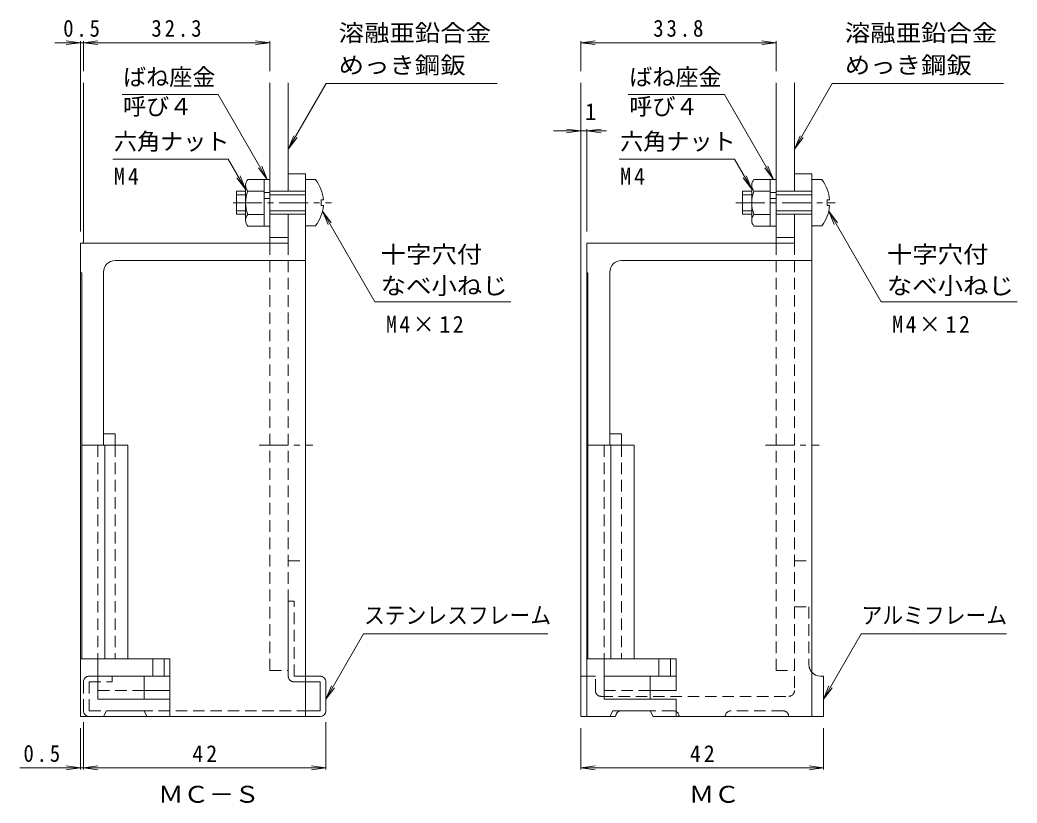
# Model space of a CAD drawing. Units: millimetres on the paper. Extents: x -175 to 185, y -135 to 137.
# Drawn here: x 11.8 to 184.5, y 0.6 to 136.2 of the extents above; entities that cross this region are included whole.
import ezdxf
from ezdxf.enums import TextEntityAlignment as Align

# ---------------------------------------------------------------- set-up
doc = ezdxf.new("R2010")
doc.units = ezdxf.units.MM
doc.linetypes.add('CHAIN1', pattern=[8, 5, -1, 1, -1])
doc.linetypes.add('DASHED2', pattern=[3, 2, -1])
for name, color, linetype, lineweight in [('0-1_躯体', 2, 'Continuous', 9), ('0-2_仕上', 4, 'Continuous', 9), ('0-4_その他', 7, 'Continuous', 9), ('0-5_寸法', 7, 'Continuous', 9), ('0-7', 3, 'DASHED2', 9), ('0-8', 7, 'DASHED2', 9), ('0-A', 2, 'Continuous', 9), ('0-F', 2, 'Continuous', 9)]:
    doc.layers.add(name, color=color, linetype=linetype, lineweight=lineweight)
doc.styles.add('ＭＳ ゴシック', font='')
doc.styles.get('ＭＳ ゴシック').set_extended_font_data('MS Gothic')

msp = doc.modelspace()

# ---------------------------------------------------------------- linework, layer by layer
at = {"layer": '0-1_躯体'}
for p, q in [((22.253, 25.577), (22.253, 15.577)), ((22.253, 25.577), (36.753, 25.577)), ((25.253, 18.577), (25.253, 25.577)), ((34.753, 25.577), (34.753, 22.577)), ((36.753, 22.577), (36.753, 25.577)), ((109.959, 25.577), (109.959, 15.577)), ((109.959, 25.577), (124.459, 25.577)), ((112.959, 18.577), (112.959, 25.577)), ((122.459, 25.577), (122.459, 22.577)), ((124.459, 22.577), (124.459, 25.577)), ((25.253, 22.577), (36.753, 22.577)), ((33.253, 18.577), (33.253, 22.577)), ((112.959, 22.577), (124.459, 22.577)), ((120.959, 18.577), (120.959, 22.577)), ((25.253, 18.577), (37.753, 18.577)), ((37.753, 15.577), (37.753, 18.577)), ((112.959, 18.577), (125.459, 18.577)), ((125.459, 15.577), (125.459, 18.577)), ((26.253, 15.577), (22.253, 15.577)), ((113.959, 15.577), (109.959, 15.577))]:
    msp.add_line(p, q, dxfattribs=at)
for points in [[(26.253, 15.577), (26.753, 16.577), (33.253, 16.577), (33.753, 15.577), (37.753, 15.577)], [(113.959, 15.577), (114.459, 16.577), (120.959, 16.577), (121.459, 15.577), (125.459, 15.577)]]:
    msp.add_lwpolyline(points, dxfattribs=at)
at = {"layer": '0-2_仕上'}
for p, q in [((58.253, 109.577), (61.253, 109.577)), ((58.253, 106.577), (58.253, 109.577)), ((61.253, 15.577), (61.253, 109.577)), ((145.959, 109.577), (148.959, 109.577)), ((145.959, 106.577), (145.959, 109.577)), ((148.959, 15.577), (148.959, 109.577)), ((58.253, 97.577), (58.253, 102.577)), ((145.959, 97.577), (145.959, 102.577)), ((22.253, 92.577), (22.253, 97.577)), ((22.253, 97.577), (58.253, 97.577)), ((109.959, 92.577), (109.959, 97.577)), ((109.959, 97.577), (145.959, 97.577)), ((28.253, 94.577), (61.253, 94.577)), ((115.959, 94.577), (148.959, 94.577)), ((22.253, 25.577), (22.253, 92.577)), ((22.453, 92.377), (22.453, 62.577)), ((26.253, 92.577), (26.253, 62.577)), ((109.959, 25.577), (109.959, 92.577)), ((110.159, 92.377), (110.159, 62.577)), ((113.959, 92.577), (113.959, 62.577)), ((26.253, 64.577), (28.253, 64.577)), ((28.253, 62.577), (28.253, 64.577)), ((113.959, 64.577), (115.959, 64.577)), ((115.959, 62.577), (115.959, 64.577)), ((22.453, 62.577), (26.253, 62.577)), ((110.159, 62.577), (113.959, 62.577)), ((22.253, 25.577), (37.753, 25.577)), ((34.753, 22.577), (34.753, 25.577)), ((122.459, 22.577), (122.459, 25.577)), ((25.253, 22.577), (37.753, 22.577)), ((112.959, 22.577), (125.459, 22.577)), ((33.253, 20.077), (37.753, 20.077)), ((120.959, 20.077), (125.459, 20.077)), ((125.459, 15.577), (148.959, 15.577))]:
    msp.add_line(p, q, dxfattribs=at)
at = {"layer": '0-2_仕上', "linetype": 'CHAIN1'}
for p, q in [((48.675, 104.577), (65.735, 104.577)), ((135.813, 104.577), (152.978, 104.577)), ((53.224, 62.577), (62.512, 62.577)), ((140.931, 62.577), (150.218, 62.577))]:
    msp.add_line(p, q, dxfattribs=at)
at = {"layer": '0-2_仕上', "linetype": 'DASHED2'}
for p, q in [((58.253, 42.577), (61.253, 42.577)), ((145.959, 42.577), (148.959, 42.577)), ((25.253, 20.077), (33.253, 20.077)), ((112.959, 20.077), (120.959, 20.077))]:
    msp.add_line(p, q, dxfattribs=at)
at = {"layer": '0-2_仕上'}
for points in [[(37.753, 25.577), (37.753, 15.577), (61.253, 15.577)], [(109.959, 25.577), (125.459, 25.577), (125.459, 20.077)]]:
    msp.add_lwpolyline(points, dxfattribs=at)
for centre, radius, start, end in [((28.253, 92.577), 2, 90, 180), ((115.959, 92.577), 2, 90, 180), ((22.253, 92.377), 0.2, 0, 90), ((109.959, 92.377), 0.2, 0, 90)]:
    msp.add_arc(centre, radius, start, end, dxfattribs=at)
at = {"layer": '0-4_その他'}
for p, q in [((22.253, 132.294), (17.805, 132.294)), ((22.253, 132.294), (19.774, 132.62)), ((22.253, 132.294), (19.774, 131.967)), ((22.253, 132.594), (22.253, 99.577)), ((22.253, 132.294), (22.753, 132.294)), ((22.753, 132.294), (25.232, 132.62)), ((22.753, 132.594), (22.753, 127.346)), ((22.753, 132.294), (25.232, 131.967)), ((22.753, 132.294), (55.053, 132.294)), ((55.053, 132.294), (52.574, 132.62)), ((55.053, 132.294), (52.574, 131.967)), ((55.053, 132.594), (55.053, 127.346)), ((108.959, 132.294), (111.438, 132.62)), ((108.959, 132.594), (108.959, 127.346)), ((108.959, 132.294), (111.438, 131.967)), ((108.959, 132.294), (142.759, 132.294)), ((142.759, 132.294), (140.28, 132.62)), ((142.759, 132.294), (140.28, 131.967)), ((142.759, 132.594), (142.759, 127.346)), ((58.253, 113.878), (64.803, 125.223)), ((64.803, 125.223), (94.446, 125.223)), ((145.959, 113.878), (152.509, 125.223)), ((152.509, 125.223), (182.152, 125.223)), ((58.253, 113.878), (59.21, 116.188)), ((58.253, 113.878), (59.775, 115.862)), ((108.959, 117.007), (104.175, 117.007)), ((108.959, 117.007), (106.48, 117.333)), ((108.959, 117.007), (106.48, 116.68)), ((108.959, 117.007), (109.959, 117.007)), ((109.959, 117.007), (112.438, 117.333)), ((109.959, 117.307), (109.959, 99.577)), ((109.959, 117.007), (112.438, 116.68)), ((109.959, 117.007), (113.41, 117.007)), ((145.959, 113.878), (146.916, 116.188)), ((145.959, 113.878), (147.481, 115.862)), ((50.853, 106.939), (47.861, 112.122)), ((54.612, 108.627), (53.09, 110.611)), ((54.612, 108.627), (53.655, 110.937)), ((138.559, 106.939), (135.567, 112.122)), ((142.318, 108.627), (140.796, 110.611)), ((142.318, 108.627), (141.361, 110.937)), ((50.853, 106.939), (49.331, 108.923)), ((50.853, 106.939), (49.896, 109.249)), ((138.559, 106.939), (137.037, 108.923)), ((138.559, 106.939), (137.602, 109.249)), ((64.183, 103.101), (65.14, 100.792)), ((151.889, 103.101), (153.411, 101.118)), ((73.242, 87.41), (96.815, 87.41)), ((160.948, 87.41), (184.521, 87.41)), ((64.753, 18.581), (71.303, 29.925)), ((71.303, 29.925), (103.209, 29.925)), ((150.959, 18.581), (157.509, 29.925)), ((157.509, 29.925), (182.674, 29.925)), ((64.753, 18.581), (65.71, 20.89)), ((150.959, 18.581), (151.916, 20.89)), ((64.753, 18.581), (66.275, 20.564)), ((150.959, 18.581), (152.481, 20.564)), ((22.753, 6.388), (22.753, 14.577)), ((64.753, 6.388), (64.753, 14.577)), ((22.253, 6.388), (22.253, 13.577)), ((108.959, 6.388), (108.959, 13.577)), ((150.959, 6.388), (150.959, 13.578)), ((22.753, 6.688), (25.232, 7.014)), ((64.753, 6.688), (62.274, 7.014)), ((108.959, 6.688), (111.438, 7.014)), ((150.959, 6.688), (148.48, 7.014)), ((22.253, 6.688), (11.756, 6.688)), ((22.253, 6.688), (19.774, 6.361)), ((22.753, 6.688), (64.753, 6.688)), ((22.753, 6.688), (25.232, 6.361)), ((64.753, 6.688), (62.274, 6.361)), ((108.959, 6.688), (150.959, 6.688)), ((108.959, 6.688), (111.438, 6.361)), ((150.959, 6.688), (148.48, 6.361))]:
    msp.add_line(p, q, dxfattribs=at)
at = {"layer": '0-4_その他', "color": 6}
for p, q in [((22.453, 62.577), (22.453, 25.577)), ((30.453, 62.577), (26.253, 62.577)), ((26.453, 25.577), (26.453, 62.577)), ((30.453, 62.577), (30.453, 25.577)), ((110.159, 62.577), (110.159, 25.577)), ((118.159, 62.577), (113.959, 62.577)), ((114.159, 25.577), (114.159, 62.577)), ((118.159, 62.577), (118.159, 25.577))]:
    msp.add_line(p, q, dxfattribs=at)
at = {"layer": '0-4_その他', "color": 6, "linetype": 'DASHED2'}
for p, q in [((25.253, 62.577), (25.253, 25.577)), ((28.253, 62.577), (28.253, 25.577)), ((112.959, 62.577), (112.959, 25.577)), ((115.959, 62.577), (115.959, 25.577))]:
    msp.add_line(p, q, dxfattribs=at)
at = {"layer": '0-4_その他'}
for points in [[(73.242, 87.41), (64.183, 103.101), (65.705, 101.118)], [(160.948, 87.41), (151.889, 103.101), (152.846, 100.792)], [(22.753, 6.688), (22.253, 6.688), (19.774, 7.014)]]:
    msp.add_lwpolyline(points, dxfattribs=at)
at = {"layer": '0-5_寸法'}
for p, q in [((46.116, 123.343), (29.451, 123.343)), ((54.612, 108.627), (46.116, 123.343)), ((133.822, 123.343), (117.157, 123.343)), ((142.318, 108.627), (133.822, 123.343)), ((47.861, 112.122), (27.859, 112.122)), ((135.567, 112.122), (115.566, 112.122))]:
    msp.add_line(p, q, dxfattribs=at)
at = {"layer": '0-7', "linetype": 'Continuous'}
for p, q in [((22.753, 97.577), (22.753, 125.346)), ((108.959, 15.577), (108.959, 125.346)), ((63.753, 22.577), (61.253, 22.577)), ((108.959, 22.577), (110.296, 22.577)), ((150.459, 22.577), (150.959, 22.577)), ((150.959, 15.577), (150.959, 22.577)), ((61.253, 21.577), (63.753, 21.577)), ((63.753, 16.577), (63.753, 21.577)), ((64.753, 16.577), (64.753, 21.577)), ((63.753, 15.577), (22.753, 15.577)), ((61.253, 16.577), (63.753, 16.577)), ((114.959, 15.577), (108.959, 15.577)), ((133.959, 15.577), (125.959, 15.577)), ((150.959, 15.578), (144.959, 15.578))]:
    msp.add_line(p, q, dxfattribs=at)
at = {"layer": '0-7'}
for p, q in [((58.253, 35.577), (59.253, 35.577)), ((58.253, 22.577), (58.253, 35.577)), ((59.253, 22.577), (59.253, 35.577)), ((145.959, 34.578), (145.959, 20.077)), ((145.959, 34.578), (148.459, 34.578)), ((148.459, 34.578), (148.459, 24.577)), ((23.753, 22.577), (27.753, 22.577)), ((27.753, 22.577), (27.753, 21.577)), ((61.253, 22.577), (59.253, 22.577)), ((110.296, 22.577), (111.459, 22.577)), ((111.459, 20.077), (111.459, 22.577)), ((22.753, 21.577), (22.753, 16.577)), ((23.753, 21.577), (27.753, 21.577)), ((23.753, 21.577), (23.753, 16.577)), ((59.253, 21.577), (61.253, 21.577)), ((112.459, 19.077), (144.959, 19.077)), ((23.753, 16.577), (61.253, 16.577)), ((124.959, 16.577), (115.959, 16.577)), ((143.959, 16.578), (134.959, 16.577))]:
    msp.add_line(p, q, dxfattribs=at)
for centre, radius, start, end in [((150.459, 24.577), 2, 179.99956, 218.59862), ((23.753, 21.577), 1, 90, 180), ((59.253, 22.577), 1, 180, 270), ((112.459, 20.077), 1, 179.99956, 270.00014), ((144.959, 20.077), 1, 270.00014, 0.00012), ((23.753, 16.577), 1, 180, 270), ((124.959, 15.577), 1, 0.00012, 89.99716), ((134.959, 15.577), 1, 90.00294, 180.00008), ((143.959, 15.578), 1, 0.00012, 90.00572)]:
    msp.add_arc(centre, radius, start, end, dxfattribs=at)
at = {"layer": '0-7', "linetype": 'Continuous'}
for centre, radius, start, end in [((63.753, 21.577), 1, 359.99996, 90), ((150.459, 24.577), 2, 218.59862, 270.00014), ((63.753, 16.577), 1, 270, 359.99996), ((115.959, 15.577), 1, 90.00009, 180.00008)]:
    msp.add_arc(centre, radius, start, end, dxfattribs=at)
at = {"layer": '0-8', "linetype": 'Continuous'}
for p, q in [((55.053, 97.577), (55.053, 125.346)), ((58.253, 125.346), (58.253, 106.577)), ((142.759, 97.577), (142.759, 125.346)), ((145.959, 106.577), (145.959, 125.346)), ((58.253, 102.577), (58.253, 97.577)), ((145.959, 97.577), (145.959, 102.577)), ((55.053, 98.577), (58.253, 98.577)), ((142.759, 98.577), (145.959, 98.577))]:
    msp.add_line(p, q, dxfattribs=at)
at = {"layer": '0-8'}
for p, q in [((55.053, 23.577), (55.053, 97.577)), ((58.253, 97.577), (58.253, 23.577)), ((142.759, 23.578), (142.759, 97.577)), ((145.959, 23.578), (145.959, 97.577)), ((55.053, 23.577), (58.253, 23.577)), ((142.759, 23.578), (145.959, 23.578))]:
    msp.add_line(p, q, dxfattribs=at)
at = {"layer": '0-A'}
for p, q in [((50.853, 107.617), (50.853, 101.538)), ((51.228, 108.627), (54.053, 108.627)), ((54.053, 108.627), (55.053, 108.627)), ((54.053, 108.627), (54.053, 100.527)), ((62.976, 108.577), (61.253, 108.577)), ((138.559, 107.617), (138.559, 101.538)), ((138.934, 108.627), (141.759, 108.627)), ((141.759, 108.627), (142.759, 108.627)), ((141.759, 108.627), (141.759, 100.527)), ((150.683, 108.577), (148.959, 108.577)), ((49.253, 106.577), (49.253, 102.577)), ((50.853, 106.577), (49.253, 106.577)), ((50.853, 105.977), (49.253, 105.977)), ((51.228, 106.607), (54.053, 106.607)), ((55.053, 106.326), (54.053, 106.326)), ((55.053, 106.577), (61.253, 106.577)), ((55.053, 105.977), (61.253, 105.977)), ((136.959, 106.577), (136.959, 102.577)), ((138.559, 106.577), (136.959, 106.577)), ((138.559, 105.977), (136.959, 105.977)), ((138.934, 106.607), (141.759, 106.607)), ((142.759, 106.326), (141.759, 106.326)), ((142.759, 106.577), (148.959, 106.577)), ((142.759, 105.977), (148.959, 105.977)), ((55.053, 105.326), (54.053, 105.326)), ((63.932, 104.077), (63.932, 105.077)), ((64.334, 105.077), (63.932, 105.077)), ((64.334, 104.077), (63.932, 104.077)), ((142.759, 105.326), (141.759, 105.326)), ((151.639, 104.077), (151.639, 105.077)), ((152.04, 105.077), (151.639, 105.077)), ((152.04, 104.077), (151.639, 104.077)), ((50.853, 103.177), (49.253, 103.177)), ((50.853, 102.577), (49.253, 102.577)), ((51.228, 102.548), (54.053, 102.548)), ((55.053, 103.177), (61.253, 103.177)), ((55.053, 102.577), (61.253, 102.577)), ((138.559, 103.177), (136.959, 103.177)), ((138.559, 102.577), (136.959, 102.577)), ((138.934, 102.548), (141.759, 102.548)), ((142.759, 103.177), (148.959, 103.177)), ((142.759, 102.577), (148.959, 102.577)), ((51.228, 100.527), (54.053, 100.527)), ((54.053, 100.527), (55.053, 100.527)), ((138.934, 100.527), (141.759, 100.527)), ((141.759, 100.527), (142.759, 100.527))]:
    msp.add_line(p, q, dxfattribs=at)
for points in [[(61.253, 108.577), (61.253, 100.577), (62.976, 100.577)], [(148.959, 108.577), (148.959, 100.577), (150.683, 100.577)]]:
    msp.add_lwpolyline(points, dxfattribs=at)
for centre, radius, start, end in [((52.401, 107.617), 1.548, 139.24547, 220.75471), ((57.853, 104.577), 6.5, 4.41174, 37.97987), ((140.107, 107.617), 1.548, 139.24547, 220.75471), ((145.559, 104.577), 6.5, 4.41174, 37.97987), ((56.527, 104.577), 5.674, 159.04448, 200.95552), ((144.233, 104.577), 5.674, 159.04448, 200.95552), ((57.853, 104.577), 6.5, 322.02013, 355.58826), ((145.559, 104.577), 6.5, 322.02013, 355.58826), ((52.401, 101.538), 1.548, 139.24486, 220.75514), ((140.107, 101.538), 1.548, 139.24486, 220.75514)]:
    msp.add_arc(centre, radius, start, end, dxfattribs=at)

# ---------------------------------------------------------------- texts
at = {"layer": '0-4_その他', "color": 2, "style": 'ＭＳ ゴシック'}
for s, width, p in [('溶融亜鉛合金', 1.1, (66.978, 131.662)), ('溶融亜鉛合金', 1.1, (154.684, 131.662)), ('めっき鋼鈑', 1.1, (66.978, 126.072)), ('めっき鋼鈑', 1.1, (154.684, 126.072)), ('十字穴付', 1.1, (74.252, 93.279)), ('十字穴付', 1.1, (161.958, 93.279)), ('なべ小ねじ', 1.1, (74.252, 87.85)), ('なべ小ねじ', 1.1, (161.958, 87.85)), ('ステンレスフレーム', 0.9, (71.374, 30.774)), ('アルミフレーム', 0.9, (157.58, 30.774))]:
    msp.add_text(s, height=2.933, dxfattribs=dict(at, width=width)).set_placement(p, align=Align.BOTTOM_LEFT)
for s, p in [('ばね座金', (29.623, 124.016)), ('ばね座金', (117.329, 124.016)), ('呼び４', (29.623, 118.917)), ('呼び４', (117.329, 118.917)), ('1', (109.658, 118.007)), ('六角ナット', (28.048, 112.85)), ('六角ナット', (115.754, 112.85))]:
    msp.add_text(s, height=2.933, dxfattribs=at).set_placement(p, align=Align.BOTTOM_LEFT)
at = {"layer": '0-4_その他', "color": 2, "char_height": 2.933, "attachment_point": 7, "style": 'ＭＳ ゴシック'}
for s, insert in [('\\T1.27;\\W0.9;0.5', (19.253, 133.294)), ('\\T1.28;\\W0.9;32.3', (34.528, 133.294)), ('\\T1.28;\\W0.9;33.8', (121.484, 133.294)), ('\\T1.27;\\W0.95;M4', (28.048, 107.697)), ('\\T1.27;\\W0.95;M4', (115.754, 107.697)), ('\\T1.22;\\W0.95;M4×12', (75.182, 82.063)), ('\\T1.22;\\W0.95;M4×12', (162.888, 82.063)), ('\\T1.27;\\W0.9;0.5', (12.365, 7.688)), ('\\T1.27;\\W0.95;42', (41.628, 7.688)), ('\\T1.27;\\W0.95;42', (127.834, 7.688))]:
    msp.add_mtext(s, dxfattribs=dict(at, insert=insert))
at = {"layer": '0-F', "style": 'ＭＳ ゴシック', "width": 1.1}
for s, p in [('ＭＣ－Ｓ', (35.687, -0.233)), ('ＭＣ', (127.644, -0.233))]:
    msp.add_text(s, height=2.933, dxfattribs=at).set_placement(p, align=Align.BOTTOM_LEFT)

doc.saveas('drawing.dxf')
